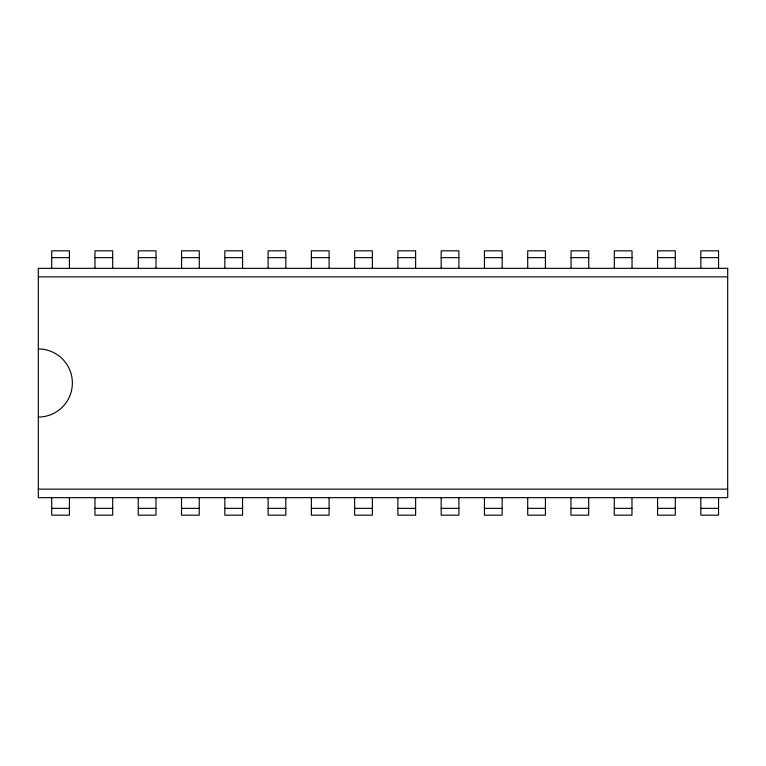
<?xml version="1.0" encoding="UTF-8"?>
<svg xmlns="http://www.w3.org/2000/svg" width="766" height="766" viewBox="0 0 766 766"><rect width="100%" height="100%" fill="white"/><g stroke="black" fill="none" stroke-linecap="round" stroke-linejoin="round"><path stroke-width="1.15" d="M51.705 257.644L69.419 257.644M94.974 257.644L112.688 257.644M138.301 257.644L156.015 257.644M181.571 257.644L199.284 257.644M224.84 257.644L242.554 257.644M268.1 257.644L285.823 257.644M311.369 257.644L329.093 257.644M354.639 257.644L372.353 257.644M397.908 257.644L415.622 257.644M441.178 257.644L458.891 257.644M484.447 257.644L502.161 257.644M527.717 257.644L545.43 257.644M571.043 257.644L588.757 257.644M614.303 257.644L632.027 257.644M657.573 257.644L675.286 257.644M700.842 257.644L718.556 257.644M38.3 276.861L727.7 276.861M38.3 489.139L727.7 489.139M51.705 508.356L69.419 508.356M94.974 508.356L112.688 508.356M138.244 508.356L155.958 508.356M181.513 508.356L199.227 508.356M224.84 508.356L242.554 508.356M268.1 508.356L285.823 508.356M311.369 508.356L329.093 508.356M354.639 508.356L372.353 508.356M397.908 508.356L415.622 508.356M441.178 508.356L458.891 508.356M484.447 508.356L502.161 508.356M527.717 508.356L545.43 508.356M570.976 508.356L588.7 508.356M614.246 508.356L631.969 508.356M657.573 508.356L675.286 508.356M700.842 508.356L718.556 508.356M718.556 268.339L718.556 250.827L700.842 250.827L700.842 268.339M718.556 497.661L718.556 515.173L700.842 515.173L700.842 497.661M675.286 268.339L675.286 250.827L657.573 250.827L657.573 268.339M675.286 497.661L675.286 515.173L657.573 515.173L657.573 497.661M632.027 268.339L632.027 250.827L614.303 250.827L614.303 268.339M631.969 497.661L631.969 515.173L614.246 515.173L614.246 497.661M588.757 268.339L588.757 250.827L571.043 250.827L571.043 268.339M588.7 497.661L588.7 515.173L570.976 515.173L570.976 497.661M545.43 268.339L545.43 250.827L527.717 250.827L527.717 268.339M545.43 497.661L545.43 515.173L527.717 515.173L527.717 497.661M502.161 268.339L502.161 250.827L484.447 250.827L484.447 268.339M502.161 497.661L502.161 515.173L484.447 515.173L484.447 497.661M458.891 268.339L458.891 250.827L441.178 250.827L441.178 268.339M458.891 497.661L458.891 515.173L441.178 515.173L441.178 497.661M415.622 268.339L415.622 250.827L397.908 250.827L397.908 268.339M415.622 497.661L415.622 515.173L397.908 515.173L397.908 497.661M372.353 268.339L372.353 250.827L354.639 250.827L354.639 268.339M372.353 497.661L372.353 515.173L354.639 515.173L354.639 497.661M329.093 268.339L329.093 250.827L311.369 250.827L311.369 268.339M329.093 497.661L329.093 515.173L311.369 515.173L311.369 497.661M285.823 268.339L285.823 250.827L268.1 250.827L268.1 268.339M285.823 497.661L285.823 515.173L268.1 515.173L268.1 497.661M242.554 268.339L242.554 250.827L224.84 250.827L224.84 268.339M242.554 497.661L242.554 515.173L224.84 515.173L224.84 497.661M199.284 268.339L199.284 250.827L181.571 250.827L181.571 268.339M199.227 497.661L199.227 515.173L181.513 515.173L181.513 497.661M156.015 268.339L156.015 250.827L138.301 250.827L138.301 268.339M155.958 497.661L155.958 515.173L138.244 515.173L138.244 497.661M112.688 268.339L112.688 250.827L94.974 250.827L94.974 268.339M112.688 497.661L112.688 515.173L94.974 515.173L94.974 497.661M69.419 268.339L69.419 250.827L51.705 250.827L51.705 268.339M69.419 497.661L69.419 515.173L51.705 515.173L51.705 497.661M38.3 348.932A34.068 34.068 0 0 1 72.368 383A34.068 34.068 0 0 1 38.3 417.068M727.7 268.339L38.3 268.339L38.3 497.661L727.7 497.661L727.7 268.339"/></g></svg>
